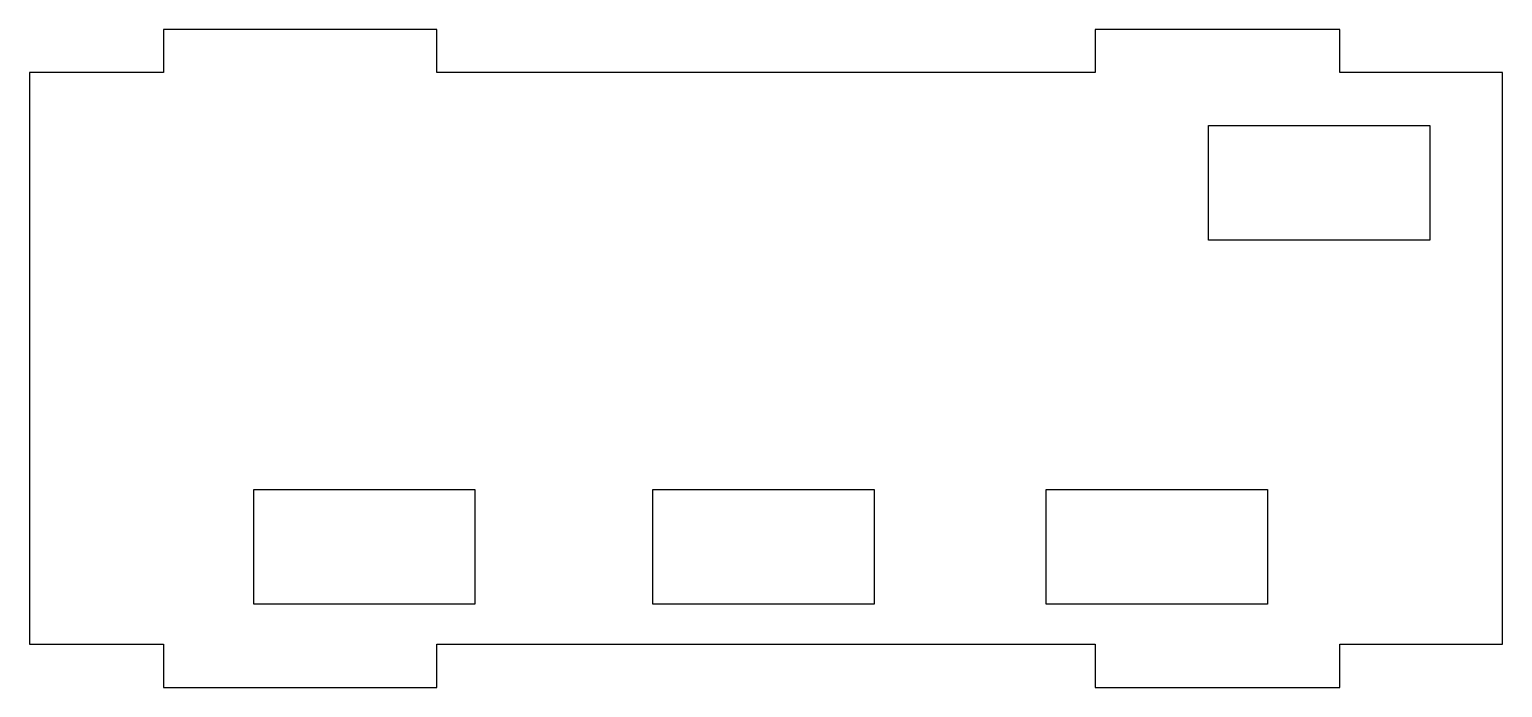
# Model space of a CAD drawing. Header units: millimetres. Extents: x -107 to 0, y 0 to 48.
import ezdxf

# ---------------------------------------------------------------- set-up
doc = ezdxf.new("R2010")
doc.units = ezdxf.units.MM
doc.layers.get('0').update_dxf_attribs({"linetype": 'CONTINUOUS'})

msp = doc.modelspace()

# ---------------------------------------------------------------- linework, layer by layer
for points in [[(-11.76, 3.14), (0, 3.14), (0, 44.47), (-11.76, 44.47), (-11.76, 47.58), (-29.46, 47.58), (-29.46, 44.47), (-77.04, 44.47), (-77.04, 47.58), (-96.82, 47.58), (-96.82, 44.47), (-106.5, 44.47), (-106.5, 3.14), (-96.82, 3.14), (-96.82, 0), (-77.04, 0), (-77.04, 3.14), (-29.46, 3.14), (-29.46, 0), (-11.76, 0)], [(-5.26, 32.34), (-21.26, 32.34), (-21.26, 40.64), (-5.26, 40.64)], [(-90.29, 14.32), (-74.29, 14.32), (-74.29, 6.02), (-90.29, 6.02)], [(-61.44, 14.32), (-45.44, 14.32), (-45.44, 6.02), (-61.44, 6.02)], [(-32.99, 14.32), (-16.99, 14.32), (-16.99, 6.02), (-32.99, 6.02)]]:
    msp.add_lwpolyline(points, close=True)

doc.saveas('drawing.dxf')
